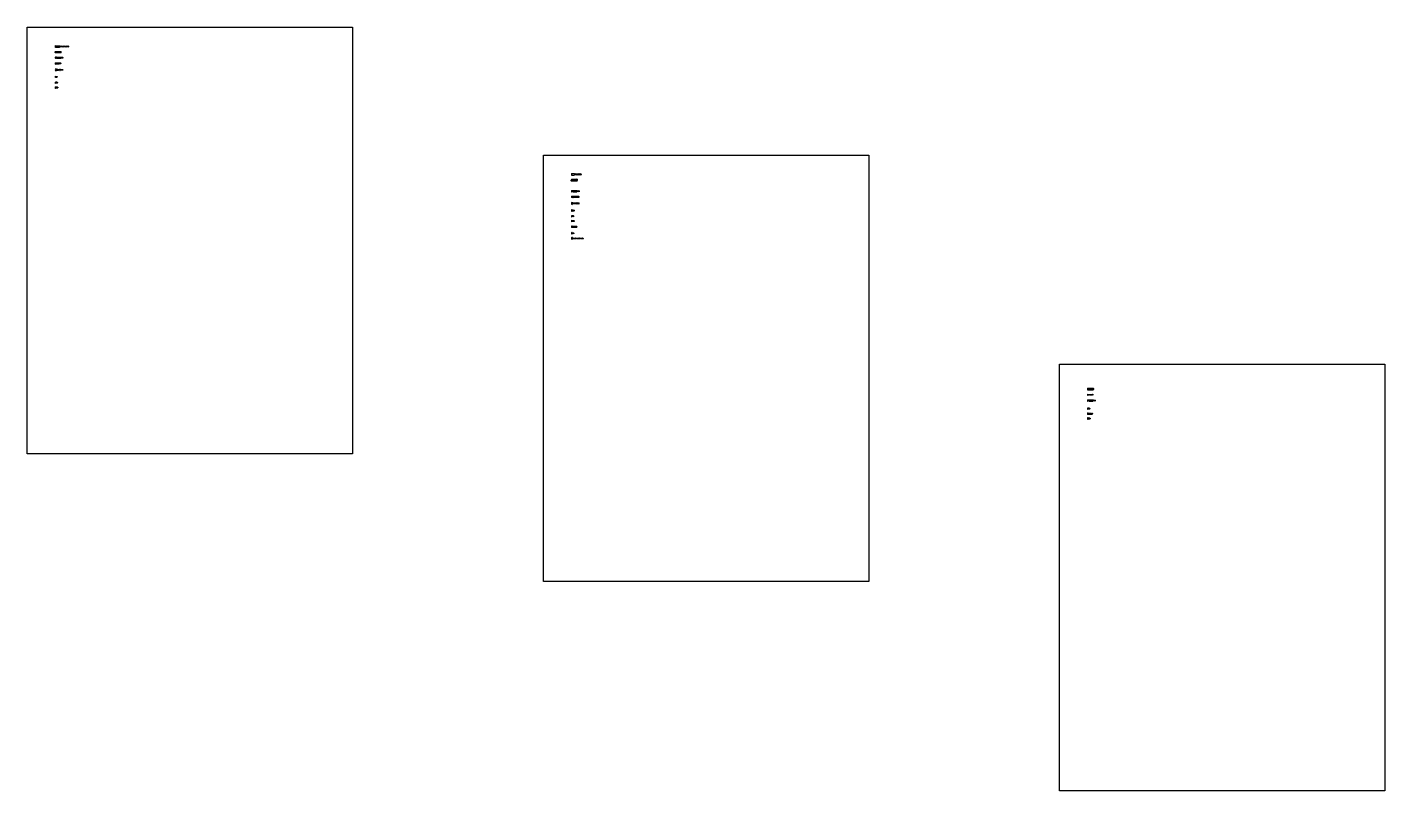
# Model space of a CAD drawing. Header units: millimetres. Extents: x 284 to 987, y 272 to 667.
import ezdxf

# ---------------------------------------------------------------- set-up
doc = ezdxf.new("R2010")
doc.units = ezdxf.units.MM
doc.layers.add('lc', color=1, linetype='Continuous')
doc.layers.add('Viti', color=3, linetype='Continuous')

# ---------------------------------------------------------------- blocks, each defined once
blk = doc.blocks.new('*U9')
blk.add_lwpolyline([(0, 0), (0, 0.15), (0.05, 0), (0.12, -0.4), (0.13, -0.55), (0.07, -0.4), (0, 0)])
blk = doc.blocks.new('*U10')
at = {"color": 0, "linetype": 'ByBlock', "lineweight": -2, "transparency": 16777216}
for p in [(42.38, 270.66), (42.6, 270.66), (42.82, 270.66), (43.05, 270.66), (43.27, 270.66), (43.49, 270.66), (43.71, 270.66), (43.94, 270.66), (44.16, 270.66), (44.38, 270.66), (44.6, 270.66), (44.82, 270.66), (45.05, 270.66), (45.27, 270.66), (45.49, 270.66), (45.71, 270.66), (45.94, 270.66), (46.16, 270.66), (46.38, 270.66)]:
    blk.add_blockref('*U9', p, dxfattribs=at)
blk = doc.blocks.new('100218')
for p, q in [((40.13, 270.93), (40.13, 269.99)), ((40.15, 270.93), (40.23, 270.81)), ((40.23, 270.11), (40.15, 269.99)), ((40.23, 270.81), (40.23, 270.11)), ((40.23, 270.81), (42.28, 270.81)), ((40.23, 270.11), (42.28, 270.11)), ((42.37, 270.79), (42.59, 270.68)), ((42.59, 270.24), (42.37, 270.13)), ((42.68, 270.66), (42.81, 270.66)), ((42.88, 270.26), (42.71, 270.26)), ((42.86, 270.66), (43.03, 270.66)), ((43.1, 270.26), (42.93, 270.26)), ((43.08, 270.66), (43.25, 270.66)), ((43.33, 270.26), (43.15, 270.26)), ((43.3, 270.66), (43.48, 270.66)), ((43.55, 270.26), (43.38, 270.26)), ((43.53, 270.66), (43.7, 270.66)), ((43.77, 270.26), (43.6, 270.26)), ((43.75, 270.66), (43.92, 270.66)), ((43.99, 270.26), (43.82, 270.26)), ((43.97, 270.66), (44.14, 270.66)), ((44.21, 270.26), (44.04, 270.26)), ((44.19, 270.66), (44.36, 270.66)), ((44.44, 270.26), (44.26, 270.26)), ((44.42, 270.66), (44.59, 270.66)), ((44.66, 270.26), (44.49, 270.26)), ((44.64, 270.66), (44.81, 270.66)), ((44.88, 270.26), (44.71, 270.26)), ((44.86, 270.66), (45.03, 270.66)), ((45.1, 270.26), (44.93, 270.26)), ((45.08, 270.66), (45.25, 270.66)), ((45.33, 270.26), (45.15, 270.26)), ((45.3, 270.66), (45.48, 270.66)), ((45.55, 270.26), (45.38, 270.26)), ((45.53, 270.66), (45.7, 270.66)), ((45.77, 270.26), (45.6, 270.26)), ((45.75, 270.66), (45.92, 270.66)), ((45.99, 270.26), (45.82, 270.26)), ((45.97, 270.66), (46.14, 270.66)), ((46.21, 270.26), (46.04, 270.26)), ((46.19, 270.66), (46.36, 270.66)), ((46.44, 270.26), (46.26, 270.26)), ((46.42, 270.66), (46.59, 270.66)), ((46.66, 270.26), (46.49, 270.26)), ((46.64, 270.66), (46.88, 270.66)), ((46.88, 270.26), (46.71, 270.26)), ((46.93, 270.61), (46.93, 270.31))]:
    blk.add_line(p, q)
for centre, radius, start, end in [((40.14, 270.93), 0.01, 33.69007, 180), ((40.14, 269.99), 0.01, 180, 326.30993), ((42.28, 270.61), 0.2, 63.43495, 90), ((42.28, 270.31), 0.2, 270, 296.56505), ((42.68, 270.86), 0.2, 243.43495, 243.51032), ((42.68, 270.06), 0.2, 95.08176, 116.56505), ((42.68, 270.86), 0.2, 258.26951, 270), ((46.88, 270.61), 0.05, 360, 90), ((46.88, 270.31), 0.05, 270, 0)]:
    blk.add_arc(centre, radius, start, end)
blk.add_blockref('*U10', (0.21, 0))
blk = doc.blocks.new('101345')
for p, q in [((40.13, 267.36), (40.13, 267.63)), ((40.14, 267.66), (40.21, 267.78)), ((40.14, 267.34), (40.21, 267.22)), ((40.24, 267.8), (40.24, 267.2)), ((40.26, 267.8), (43, 267.8)), ((40.33, 267.7), (42.93, 267.7)), ((40.33, 267.6), (42.93, 267.6)), ((40.33, 267.5), (42.93, 267.5)), ((40.33, 267.4), (42.93, 267.4)), ((43.02, 267.8), (43.02, 267.2)), ((43.12, 267.66), (43.04, 267.78)), ((43.12, 267.34), (43.04, 267.22)), ((43.13, 267.36), (43.13, 267.63)), ((43, 267.2), (40.26, 267.2)), ((40.33, 267.3), (42.93, 267.3))]:
    blk.add_line(p, q)
for centre, start, end in [((40.18, 267.63), 146.30993, 180), ((40.18, 267.36), 180, 213.69007), ((40.26, 267.75), 90, 146.30993), ((43, 267.75), 33.69007, 90), ((43.08, 267.63), 0, 33.69007), ((43.08, 267.36), 326.30993, 0), ((40.26, 267.25), 213.69007, 270), ((43, 267.25), 270, 326.30993)]:
    blk.add_arc(centre, 0.05, start, end)
blk = doc.blocks.new('*U11')
blk.add_lwpolyline([(0, 0), (0, 0.1), (0.05, 0), (0.12, -0.4), (0.12, -0.5), (0.07, -0.4), (0, 0)])
blk = doc.blocks.new('*U12')
at = {"color": 0, "linetype": 'ByBlock', "lineweight": -2, "transparency": 16777216}
for p in [(42.38, 270.66), (42.6, 270.66), (42.81, 270.66), (43.03, 270.66), (43.24, 270.66)]:
    blk.add_blockref('*U11', p, dxfattribs=at)
blk = doc.blocks.new('118331')
for p, q in [((40.13, 264.93), (40.13, 264.33)), ((40.13, 264.93), (40.33, 264.93)), ((40.13, 264.33), (40.33, 264.33)), ((40.33, 264.93), (40.33, 264.33)), ((40.73, 264.83), (40.33, 264.83)), ((40.73, 264.43), (40.33, 264.43)), ((40.73, 264.98), (40.73, 264.28)), ((40.73, 264.98), (42.98, 264.98)), ((40.73, 264.8), (40.73, 264.45)), ((42.98, 264.28), (40.73, 264.28)), ((40.83, 264.98), (40.83, 264.68)), ((40.83, 264.93), (42.93, 264.93)), ((40.83, 264.68), (42.93, 264.68)), ((40.83, 264.58), (40.83, 264.28)), ((40.83, 264.58), (42.93, 264.58)), ((40.83, 264.33), (42.93, 264.33)), ((42.93, 264.98), (42.93, 264.68)), ((42.93, 264.58), (42.93, 264.28)), ((42.98, 264.98), (42.98, 264.28)), ((42.98, 264.83), (43.07, 264.83)), ((43.14, 264.43), (42.98, 264.43)), ((43.12, 264.83), (43.28, 264.83)), ((43.35, 264.43), (43.19, 264.43)), ((43.33, 264.83), (43.5, 264.83)), ((43.57, 264.43), (43.4, 264.43)), ((43.55, 264.83), (43.72, 264.83)), ((43.79, 264.43), (43.62, 264.43)), ((43.77, 264.83), (43.93, 264.83)), ((44, 264.43), (43.84, 264.43)), ((43.98, 264.83), (44.08, 264.83)), ((44.08, 264.43), (44.05, 264.43)), ((44.13, 264.78), (44.13, 264.48))]:
    blk.add_line(p, q)
for centre, start, end in [((44.08, 264.78), 360, 90), ((44.08, 264.48), 270, 0)]:
    blk.add_arc(centre, 0.05, start, end)
blk.add_blockref('*U12', (0.69, -5.83))
blk = doc.blocks.new('*U13')
blk.add_lwpolyline([(0, 0), (0, 0.1), (0.05, 0), (0.12, -0.4), (0.12, -0.5), (0.07, -0.4), (0, 0)])
blk = doc.blocks.new('*U14')
at = {"color": 0, "linetype": 'ByBlock', "lineweight": -2, "transparency": 16777216}
for p in [(42.38, 270.66), (42.59, 270.66), (42.8, 270.66), (43.01, 270.66)]:
    blk.add_blockref('*U13', p, dxfattribs=at)
blk = doc.blocks.new('100481')
for p, q in [((40.13, 262.05), (40.13, 261.35)), ((40.13, 262.05), (40.33, 262.05)), ((40.13, 261.35), (40.33, 261.35)), ((40.33, 262.05), (40.33, 261.35)), ((40.63, 261.85), (40.33, 261.85)), ((40.63, 261.55), (40.33, 261.55)), ((40.63, 262.05), (40.63, 261.35)), ((40.63, 262.05), (42.13, 262.05)), ((40.63, 261.88), (40.63, 261.53)), ((42.13, 261.35), (40.63, 261.35)), ((42.13, 262.05), (42.13, 261.35)), ((42.13, 261.9), (42.17, 261.9)), ((42.24, 261.5), (42.13, 261.5)), ((42.22, 261.9), (42.38, 261.9)), ((42.45, 261.5), (42.29, 261.5)), ((42.43, 261.9), (42.59, 261.9)), ((42.66, 261.5), (42.5, 261.5)), ((42.64, 261.9), (42.8, 261.9)), ((42.87, 261.5), (42.71, 261.5)), ((42.85, 261.9), (42.98, 261.9)), ((42.98, 261.5), (42.92, 261.5)), ((43.03, 261.85), (43.03, 261.55))]:
    blk.add_line(p, q)
for centre, start, end in [((42.98, 261.85), 360, 90), ((42.98, 261.55), 270, 0)]:
    blk.add_arc(centre, 0.05, start, end)
blk.add_blockref('*U14', (-0.21, -8.76))
blk = doc.blocks.new('*U15')
for points in [[(0.1, 0.05), (0.1, -0.2)], [(0.12, -0.2), (0.12, 0.05), (0.1, 0.05)], [(0.1, -0.3), (0.1, -0.55), (0.12, -0.55), (0.12, -0.3)]]:
    blk.add_lwpolyline(points)
blk = doc.blocks.new('*U16')
at = {"color": 0, "linetype": 'ByBlock', "lineweight": -2, "transparency": 16777216}
for p in [(41.43, 258.59), (41.62, 258.59), (41.81, 258.59), (42.01, 258.59), (42.2, 258.59), (42.39, 258.59), (42.59, 258.59), (42.78, 258.59), (42.97, 258.59), (43.16, 258.59), (43.36, 258.59), (43.55, 258.59), (43.74, 258.59)]:
    blk.add_blockref('*U15', p, dxfattribs=at)
blk = doc.blocks.new('110519')
for p, q in [((40.43, 258.99), (40.43, 257.69)), ((40.43, 258.64), (41.48, 258.64)), ((41.48, 258.04), (40.43, 258.04)), ((41.53, 258.59), (41.53, 258.09)), ((41.53, 258.59), (41.63, 258.59)), ((41.53, 258.39), (43.97, 258.39)), ((41.53, 258.34), (43.94, 258.34)), ((41.53, 258.29), (43.97, 258.29)), ((41.63, 258.09), (41.53, 258.09)), ((41.65, 258.59), (41.83, 258.58)), ((41.83, 258.1), (41.65, 258.09)), ((41.85, 258.58), (42.02, 258.58)), ((42.02, 258.1), (41.85, 258.1)), ((42.04, 258.58), (42.21, 258.58)), ((42.21, 258.1), (42.04, 258.1)), ((42.23, 258.58), (42.4, 258.57)), ((42.6, 258.11), (42.23, 258.1)), ((42.42, 258.57), (42.6, 258.57)), ((42.62, 258.57), (42.79, 258.56)), ((42.79, 258.12), (42.62, 258.11)), ((42.81, 258.56), (42.98, 258.56)), ((42.98, 258.12), (42.81, 258.12)), ((43, 258.56), (43.18, 258.56)), ((43.18, 258.12), (43, 258.12)), ((43.2, 258.56), (43.37, 258.55)), ((43.37, 258.13), (43.2, 258.12)), ((43.39, 258.55), (43.56, 258.55)), ((43.56, 258.13), (43.39, 258.13)), ((43.58, 258.55), (43.95, 258.54)), ((43.75, 258.14), (43.58, 258.13)), ((43.95, 258.14), (43.77, 258.14)), ((43.95, 258.35), (43.97, 258.39)), ((43.95, 258.33), (43.97, 258.29)), ((43.97, 258.54), (43.99, 258.54)), ((43.99, 258.14), (43.97, 258.14))]:
    blk.add_line(p, q)
for centre, radius, start, end in [((40.98, 258.34), 0.852, 130.29997, 229.70003), ((41.48, 258.59), 0.05, 0, 90), ((41.48, 258.09), 0.05, 270, 0), ((43.93, 258.38), 0.0425, 283.09509, 304.29611), ((43.93, 258.3), 0.0425, 55.70389, 76.90491), ((43.99, 258.44), 0.1, 41.81031, 90), ((43.99, 258.24), 0.1, 270, 318.18969), ((43.88, 258.34), 0.25, 318.18969, 41.81031)]:
    blk.add_arc(centre, radius, start, end)
blk.add_blockref('*U16', (0.1, 0))
blk = doc.blocks.new('*U17')
blk.add_lwpolyline([(0.1, -0.2), (0.06, 0), (0.04, 0.05), (0.03, 0), (0.06, -0.2), (0.09, -0.25), (0.1, -0.2)])
blk = doc.blocks.new('*U18')
at = {"color": 0, "linetype": 'ByBlock', "lineweight": -2, "transparency": 16777216}
for p in [(40.3, 254.75), (40.39, 254.75), (40.48, 254.75), (40.57, 254.75), (40.66, 254.75), (40.75, 254.75)]:
    blk.add_blockref('*U17', p, dxfattribs=at)
blk = doc.blocks.new('109534')
for p, q in [((40.13, 255), (40.13, 254.3)), ((40.13, 255), (40.21, 254.82)), ((40.21, 254.49), (40.13, 254.3)), ((40.3, 254.75), (40.33, 254.75)), ((40.3, 254.55), (40.36, 254.55)), ((40.36, 254.75), (40.42, 254.75)), ((40.4, 254.55), (40.45, 254.55)), ((40.45, 254.75), (40.51, 254.75)), ((40.49, 254.55), (40.54, 254.55)), ((40.54, 254.75), (40.6, 254.75)), ((40.58, 254.55), (40.63, 254.55)), ((40.63, 254.75), (40.68, 254.75)), ((40.67, 254.55), (40.72, 254.55)), ((40.72, 254.75), (40.77, 254.75)), ((40.76, 254.55), (40.79, 254.55)), ((40.88, 254.79), (40.87, 254.74)), ((40.87, 254.74), (40.9, 254.57)), ((40.9, 254.73), (40.88, 254.79)), ((40.9, 254.57), (40.88, 254.57)), ((40.93, 254.59), (40.9, 254.73)), ((40.96, 254.72), (40.9, 254.73)), ((40.9, 254.57), (40.92, 254.52)), ((40.92, 254.52), (40.93, 254.59)), ((40.98, 254.6), (40.93, 254.59)), ((40.97, 254.77), (40.96, 254.72)), ((40.96, 254.72), (40.98, 254.6)), ((41, 254.71), (40.97, 254.77)), ((40.98, 254.6), (41.01, 254.54)), ((41.23, 254.65), (41, 254.71)), ((41.01, 254.61), (41, 254.71)), ((41.23, 254.65), (41.01, 254.61)), ((41.01, 254.54), (41.01, 254.61))]:
    blk.add_line(p, q)
for centre, radius, start, end in [((40.3, 254.85), 0.1, 203.01197, 270), ((40.3, 254.45), 0.1, 90, 156.98803), ((40.79, 254.85), 0.3, 270, 274.35427), ((40.79, 254.45), 0.3, 74.85457, 85.75714), ((40.79, 254.85), 0.3, 280.91354, 288.43495)]:
    blk.add_arc(centre, radius, start, end)
blk.add_blockref('*U18', (0, 0))
blk = doc.blocks.new('*U19')
blk.add_lwpolyline([(0, 0), (0, 0.1), (0.05, 0), (0.12, -0.4), (0.12, -0.5), (0.07, -0.4), (0, 0)])
blk = doc.blocks.new('*U20')
at = {"color": 0, "linetype": 'ByBlock', "lineweight": -2, "transparency": 16777216}
for p in [(42.38, 270.66), (42.61, 270.66), (42.84, 270.66), (43.06, 270.66)]:
    blk.add_blockref('*U19', p, dxfattribs=at)
blk = doc.blocks.new('110853')
for p, q in [((40.13, 252.04), (40.13, 251.34)), ((40.13, 252.04), (40.25, 251.93)), ((40.25, 251.44), (40.13, 251.34)), ((40.41, 251.49), (40.38, 251.49)), ((40.57, 251.89), (40.39, 251.89)), ((40.64, 251.49), (40.46, 251.49)), ((40.79, 251.89), (40.62, 251.89)), ((40.87, 251.49), (40.69, 251.49)), ((41.02, 251.89), (40.84, 251.89)), ((41.09, 251.49), (40.92, 251.49)), ((41.18, 251.89), (41.07, 251.89)), ((41.18, 251.49), (41.14, 251.49)), ((41.23, 251.84), (41.23, 251.54))]:
    blk.add_line(p, q)
for centre, radius, start, end in [((40.38, 252.09), 0.2, 230.24315, 257.66039), ((40.38, 251.29), 0.2, 90, 129.75685), ((41.18, 251.84), 0.05, 360, 90), ((41.18, 251.54), 0.05, 270, 0)]:
    blk.add_arc(centre, radius, start, end)
blk.add_blockref('*U20', (-2.04, -18.77))
blk = doc.blocks.new('105021')
for p, q in [((40.46, 249.33), (40.43, 249.36)), ((40.43, 249.02), (40.47, 248.98)), ((40.48, 249.38), (40.46, 249.33)), ((40.49, 249.03), (40.46, 249.33)), ((40.47, 248.98), (40.49, 249.03)), ((40.53, 249.33), (40.48, 249.38)), ((40.49, 249.03), (40.54, 248.98)), ((40.55, 249.38), (40.53, 249.33)), ((40.56, 249.03), (40.53, 249.33)), ((40.54, 248.98), (40.56, 249.03)), ((40.6, 249.33), (40.55, 249.38)), ((40.56, 249.03), (40.61, 248.98)), ((40.62, 249.38), (40.6, 249.33)), ((40.63, 249.03), (40.6, 249.33)), ((40.61, 248.98), (40.63, 249.03)), ((40.67, 249.33), (40.62, 249.38)), ((40.63, 249.03), (40.68, 248.98)), ((40.69, 249.38), (40.67, 249.33)), ((40.7, 249.03), (40.67, 249.33)), ((40.68, 248.98), (40.7, 249.03)), ((40.74, 249.33), (40.69, 249.38)), ((40.7, 249.03), (40.75, 248.98)), ((40.76, 249.38), (40.74, 249.33)), ((40.77, 249.03), (40.74, 249.33)), ((40.75, 248.98), (40.77, 249.03)), ((40.81, 249.33), (40.76, 249.38)), ((40.77, 249.03), (40.82, 248.98)), ((40.83, 249.38), (40.81, 249.33)), ((40.84, 249.03), (40.81, 249.33)), ((40.82, 248.98), (40.84, 249.03)), ((40.88, 249.33), (40.83, 249.38)), ((40.84, 249.03), (40.89, 248.98)), ((40.9, 249.38), (40.88, 249.33)), ((40.91, 249.03), (40.88, 249.33)), ((40.89, 248.98), (40.91, 249.03)), ((40.95, 249.33), (40.9, 249.38)), ((40.91, 249.03), (40.96, 248.98)), ((40.97, 249.38), (40.95, 249.33)), ((40.98, 249.03), (40.95, 249.33)), ((40.96, 248.98), (40.98, 249.03)), ((41.02, 249.33), (40.97, 249.38)), ((40.98, 249.03), (41.03, 248.98)), ((41.04, 249.38), (41.02, 249.33)), ((41.05, 249.03), (41.02, 249.33)), ((41.03, 248.98), (41.05, 249.03)), ((41.09, 249.33), (41.04, 249.38)), ((41.05, 249.03), (41.1, 248.98)), ((41.11, 249.38), (41.09, 249.33)), ((41.12, 249.03), (41.09, 249.33)), ((41.1, 248.98), (41.12, 249.03)), ((41.16, 249.33), (41.11, 249.38)), ((41.12, 249.03), (41.17, 248.98)), ((41.18, 249.38), (41.16, 249.33)), ((41.19, 249.03), (41.16, 249.33)), ((41.17, 248.98), (41.19, 249.03)), ((41.23, 249.33), (41.18, 249.38)), ((41.19, 249.03), (41.24, 248.98)), ((41.25, 249.38), (41.23, 249.33)), ((41.26, 249.03), (41.23, 249.33)), ((41.24, 248.98), (41.26, 249.03)), ((41.3, 249.33), (41.25, 249.38)), ((41.26, 249.03), (41.31, 248.98)), ((41.32, 249.38), (41.3, 249.33)), ((41.33, 249.03), (41.3, 249.33)), ((41.31, 248.98), (41.33, 249.03)), ((41.37, 249.33), (41.32, 249.38)), ((41.33, 249.03), (41.38, 248.98)), ((41.4, 249.03), (41.37, 249.33)), ((41.37, 249.33), (41.4, 249.33)), ((41.38, 248.98), (41.4, 249.03)), ((41.4, 249.03), (41.4, 249.03)), ((41.43, 249.3), (41.43, 249.05))]:
    blk.add_line(p, q)
blk.add_lwpolyline([(40.33, 248.75), (40.33, 249.61, -0.414214), (40.35, 249.63), (40.41, 249.63, -0.414214), (40.43, 249.61), (40.43, 248.75, -0.414214), (40.41, 248.73), (40.35, 248.73, -0.414214)], format="xyb", close=True)
for centre, radius, start, end in [((40.54, 249.18), 0.406, 120.51024, 239.48976), ((41.4, 249.3), 0.025, 0, 90), ((41.4, 249.05), 0.025, 270, 0)]:
    blk.add_arc(centre, radius, start, end)
blk = doc.blocks.new('*U26')
blk.add_lwpolyline([(0, 0), (0, 0.15), (0.05, 0), (0.12, -0.4), (0.13, -0.55), (0.07, -0.4), (0, 0)])
blk = doc.blocks.new('*U27')
at = {"color": 0, "linetype": 'ByBlock', "lineweight": -2, "transparency": 16777216}
for p in [(42.38, 270.66), (42.62, 270.66), (42.85, 270.66), (43.09, 270.66), (43.32, 270.66), (43.56, 270.66), (43.79, 270.66), (44.03, 270.66), (44.26, 270.66), (44.5, 270.66), (44.73, 270.66), (44.97, 270.66), (45.2, 270.66), (45.44, 270.66)]:
    blk.add_blockref('*U26', p, dxfattribs=at)
blk = doc.blocks.new('100214')
for p, q in [((40.13, 270.93), (40.13, 269.99)), ((40.15, 270.93), (40.23, 270.81)), ((40.23, 270.11), (40.15, 269.99)), ((40.23, 270.81), (40.23, 270.11)), ((40.23, 270.81), (41.51, 270.81)), ((40.23, 270.11), (41.51, 270.11)), ((41.78, 270.68), (41.55, 270.8)), ((41.86, 270.24), (41.55, 270.12)), ((41.87, 270.66), (42, 270.66)), ((42.07, 270.26), (41.95, 270.26)), ((42, 270.66), (42.06, 270.66)), ((42.14, 270.26), (42.07, 270.26)), ((42.11, 270.66), (42.3, 270.66)), ((42.37, 270.26), (42.19, 270.26)), ((42.35, 270.66), (42.53, 270.66)), ((42.61, 270.26), (42.42, 270.26)), ((42.58, 270.66), (42.77, 270.66)), ((42.84, 270.26), (42.66, 270.26)), ((42.82, 270.66), (43.01, 270.66)), ((43.08, 270.26), (42.89, 270.26)), ((43.06, 270.66), (43.24, 270.66)), ((43.31, 270.26), (43.13, 270.26)), ((43.29, 270.66), (43.48, 270.66)), ((43.55, 270.26), (43.36, 270.26)), ((43.53, 270.66), (43.71, 270.66)), ((43.78, 270.26), (43.6, 270.26)), ((43.76, 270.66), (43.95, 270.66)), ((44.02, 270.26), (43.83, 270.26)), ((44, 270.66), (44.18, 270.66)), ((44.25, 270.26), (44.07, 270.26)), ((44.23, 270.66), (44.42, 270.66)), ((44.49, 270.26), (44.3, 270.26)), ((44.47, 270.66), (44.65, 270.66)), ((44.72, 270.26), (44.54, 270.26)), ((44.7, 270.66), (44.89, 270.66)), ((44.96, 270.26), (44.77, 270.26)), ((44.94, 270.66), (45.18, 270.66)), ((45.18, 270.26), (45.01, 270.26)), ((45.23, 270.61), (45.23, 270.31))]:
    blk.add_line(p, q)
for centre, radius, start, end in [((40.14, 270.93), 0.01, 33.69007, 180), ((40.14, 269.99), 0.01, 180, 326.30993), ((41.51, 270.71), 0.1, 63.1876, 90), ((41.51, 270.21), 0.1, 270, 292.16207), ((41.87, 270.86), 0.2, 243.1876, 256.98596), ((41.94, 270.06), 0.2, 100.21286, 112.16207), ((45.18, 270.61), 0.05, 360, 90), ((45.18, 270.31), 0.05, 270, 0)]:
    blk.add_arc(centre, radius, start, end)
blk.add_blockref('*U27', (-0.55, 0))
blk = doc.blocks.new('101350')
for p, q in [((40.13, 267.87), (40.13, 267.33)), ((40.15, 267.91), (40.27, 267.99)), ((40.28, 267.2), (40.28, 268)), ((40.29, 268), (42.96, 268)), ((40.38, 267.87), (42.88, 267.87)), ((40.38, 267.75), (42.88, 267.75)), ((40.38, 267.6), (42.88, 267.6)), ((40.38, 267.45), (42.88, 267.45)), ((40.38, 267.32), (42.88, 267.32)), ((42.98, 268), (42.98, 267.2)), ((43.11, 267.91), (42.99, 267.99)), ((43.13, 267.87), (43.13, 267.33)), ((40.15, 267.28), (40.27, 267.21)), ((40.29, 267.2), (42.96, 267.2)), ((43.11, 267.28), (42.99, 267.21))]:
    blk.add_line(p, q)
for centre, start, end in [((40.18, 267.87), 123.69007, 180), ((40.18, 267.33), 180, 236.30993), ((40.29, 267.95), 90, 123.69007), ((42.96, 267.95), 56.30993, 90), ((43.08, 267.87), 0, 56.30993), ((43.08, 267.33), 303.69007, 0), ((40.29, 267.25), 236.30993, 270), ((42.96, 267.25), 270, 303.69007)]:
    blk.add_arc(centre, 0.05, start, end)
blk = doc.blocks.new('*U30')
blk.add_lwpolyline([(-0.01, 0.05), (0, 0.15), (0.04, 0.05), (0.13, -0.45), (0.13, -0.55), (0.08, -0.45), (-0.01, 0.05)])
blk = doc.blocks.new('*U31')
at = {"color": 0, "linetype": 'ByBlock', "lineweight": -2, "transparency": 16777216}
for p in [(42.38, 270.66), (42.62, 270.66), (42.85, 270.66)]:
    blk.add_blockref('*U30', p, dxfattribs=at)
blk = doc.blocks.new('123492')
for p, q in [((40.13, 261.98), (40.13, 261.43)), ((40.18, 262.03), (40.18, 261.38)), ((40.18, 262.03), (40.43, 262.03)), ((40.43, 261.38), (40.18, 261.38)), ((40.43, 262.03), (40.43, 261.38)), ((40.88, 261.9), (40.43, 261.9)), ((40.43, 261.5), (40.88, 261.5)), ((40.88, 261.98), (40.88, 261.42)), ((40.89, 262.02), (40.93, 262.05)), ((40.89, 261.39), (40.93, 261.35)), ((40.93, 262.05), (40.93, 261.35)), ((40.93, 262.05), (43.33, 262.05)), ((43.33, 261.35), (40.93, 261.35)), ((43.33, 262.05), (43.33, 261.35)), ((43.42, 261.45), (43.33, 261.45)), ((43.56, 261.95), (43.38, 261.95)), ((43.65, 261.45), (43.47, 261.45)), ((43.8, 261.95), (43.61, 261.95)), ((43.89, 261.45), (43.7, 261.45)), ((43.98, 261.95), (43.85, 261.95)), ((43.98, 261.45), (43.94, 261.45)), ((43.98, 261.95), (43.98, 261.45)), ((44.03, 261.9), (43.98, 261.95)), ((44.03, 261.5), (43.98, 261.45)), ((44.03, 261.9), (44.03, 261.5))]:
    blk.add_line(p, q)
for centre, start, end in [((40.18, 261.98), 90, 180), ((40.18, 261.43), 180, 270), ((40.93, 261.98), 135, 180), ((40.93, 261.42), 180, 225)]:
    blk.add_arc(centre, 0.05, start, end)
blk.add_blockref('*U31', (0.96, -8.76))
blk = doc.blocks.new('*U33')
blk.add_lwpolyline([(0, 0), (0, 0.1), (0.05, 0), (0.12, -0.4), (0.12, -0.5), (0.07, -0.4), (0, 0)])
blk = doc.blocks.new('*U34')
at = {"color": 0, "linetype": 'ByBlock', "lineweight": -2, "transparency": 16777216}
for p in [(42.38, 270.66), (42.61, 270.66), (42.84, 270.66), (43.06, 270.66)]:
    blk.add_blockref('*U33', p, dxfattribs=at)
blk = doc.blocks.new('100347')
for p, q in [((40.13, 252.09), (40.25, 251.93)), ((40.13, 252.09), (40.13, 251.29)), ((40.25, 251.44), (40.13, 251.29)), ((40.41, 251.49), (40.38, 251.49)), ((40.57, 251.89), (40.39, 251.89)), ((40.64, 251.49), (40.46, 251.49)), ((40.79, 251.89), (40.62, 251.89)), ((40.87, 251.49), (40.69, 251.49)), ((41.02, 251.89), (40.84, 251.89)), ((41.09, 251.49), (40.92, 251.49)), ((41.16, 251.89), (41.07, 251.89)), ((41.16, 251.49), (41.14, 251.49)), ((41.21, 251.85), (41.19, 251.87)), ((41.19, 251.5), (41.21, 251.52)), ((41.23, 251.82), (41.23, 251.56))]:
    blk.add_line(p, q)
for centre, radius, start, end in [((40.38, 252.09), 0.2, 230.24315, 257.66039), ((40.38, 251.29), 0.2, 90, 129.75685), ((41.16, 251.84), 0.05, 45, 90), ((41.16, 251.54), 0.05, 270, 315), ((41.18, 251.82), 0.05, 0, 45), ((41.18, 251.56), 0.05, 315, 0)]:
    blk.add_arc(centre, radius, start, end)
blk.add_blockref('*U34', (-2.04, -18.77))
blk = doc.blocks.new('*U36')
blk.add_lwpolyline([(0, 0), (0, 0.1), (0.05, 0), (0.12, -0.4), (0.12, -0.5), (0.07, -0.4), (0, 0)])
blk = doc.blocks.new('*U37')
at = {"color": 0, "linetype": 'ByBlock', "lineweight": -2, "transparency": 16777216}
for p in [(42.38, 270.66), (42.58, 270.66), (42.78, 270.66), (42.98, 270.66), (43.18, 270.66), (43.38, 270.66)]:
    blk.add_blockref('*U36', p, dxfattribs=at)
blk = doc.blocks.new('100349')
for p, q in [((40.13, 246.79), (40.25, 246.63)), ((40.13, 246.79), (40.13, 245.99)), ((40.54, 246.59), (40.39, 246.59)), ((40.74, 246.59), (40.59, 246.59)), ((40.94, 246.59), (40.79, 246.59)), ((41.14, 246.59), (40.99, 246.59)), ((41.34, 246.59), (41.19, 246.59)), ((41.46, 246.59), (41.39, 246.59)), ((41.51, 246.55), (41.49, 246.57)), ((41.49, 246.2), (41.51, 246.22)), ((41.53, 246.52), (41.53, 246.26)), ((40.25, 246.14), (40.13, 245.99)), ((40.41, 246.19), (40.38, 246.19)), ((40.61, 246.19), (40.46, 246.19)), ((40.81, 246.19), (40.66, 246.19)), ((41.01, 246.19), (40.86, 246.19)), ((41.21, 246.19), (41.06, 246.19)), ((41.41, 246.19), (41.26, 246.19)), ((41.46, 246.19), (41.46, 246.19))]:
    blk.add_line(p, q)
for centre, radius, start, end in [((40.38, 246.79), 0.2, 230.24315, 257.66039), ((41.46, 246.54), 0.05, 45, 90), ((41.48, 246.52), 0.05, 0, 45), ((41.48, 246.26), 0.05, 315, 0), ((40.38, 245.99), 0.2, 90, 129.75685), ((41.46, 246.24), 0.05, 270, 315)]:
    blk.add_arc(centre, radius, start, end)
blk.add_blockref('*U37', (-2.04, -24.07))
blk = doc.blocks.new('100413')
for p, q in [((40.46, 249.33), (40.43, 249.36)), ((40.43, 249.02), (40.47, 248.98)), ((40.48, 249.38), (40.46, 249.33)), ((40.49, 249.03), (40.46, 249.33)), ((40.47, 248.98), (40.49, 249.03)), ((40.53, 249.33), (40.48, 249.38)), ((40.49, 249.03), (40.54, 248.98)), ((40.55, 249.38), (40.53, 249.33)), ((40.56, 249.03), (40.53, 249.33)), ((40.54, 248.98), (40.56, 249.03)), ((40.6, 249.33), (40.55, 249.38)), ((40.56, 249.03), (40.61, 248.98)), ((40.62, 249.38), (40.6, 249.33)), ((40.63, 249.03), (40.6, 249.33)), ((40.61, 248.98), (40.63, 249.03)), ((40.67, 249.33), (40.62, 249.38)), ((40.63, 249.03), (40.68, 248.98)), ((40.69, 249.38), (40.67, 249.33)), ((40.7, 249.03), (40.67, 249.33)), ((40.68, 248.98), (40.7, 249.03)), ((40.74, 249.33), (40.69, 249.38)), ((40.7, 249.03), (40.75, 248.98)), ((40.76, 249.38), (40.74, 249.33)), ((40.77, 249.03), (40.74, 249.33)), ((40.75, 248.98), (40.77, 249.03)), ((40.81, 249.33), (40.76, 249.38)), ((40.77, 249.03), (40.82, 248.98)), ((40.83, 249.38), (40.81, 249.33)), ((40.84, 249.03), (40.81, 249.33)), ((40.82, 248.98), (40.84, 249.03)), ((40.88, 249.33), (40.83, 249.38)), ((40.84, 249.03), (40.89, 248.98)), ((40.9, 249.38), (40.88, 249.33)), ((40.91, 249.03), (40.88, 249.33)), ((40.89, 248.98), (40.91, 249.03)), ((40.95, 249.33), (40.9, 249.38)), ((40.91, 249.03), (40.96, 248.98)), ((40.97, 249.38), (40.95, 249.33)), ((40.98, 249.03), (40.95, 249.33)), ((40.96, 248.98), (40.98, 249.03)), ((41.02, 249.33), (40.97, 249.38)), ((40.98, 249.03), (41.03, 248.98)), ((41.04, 249.38), (41.02, 249.33)), ((41.05, 249.03), (41.02, 249.33)), ((41.03, 248.98), (41.05, 249.03)), ((41.09, 249.33), (41.04, 249.38)), ((41.05, 249.03), (41.1, 248.98)), ((41.11, 249.38), (41.09, 249.33)), ((41.12, 249.03), (41.09, 249.33)), ((41.1, 248.98), (41.12, 249.03)), ((41.16, 249.33), (41.11, 249.38)), ((41.12, 249.03), (41.17, 248.98)), ((41.18, 249.38), (41.16, 249.33)), ((41.19, 249.03), (41.16, 249.33)), ((41.17, 248.98), (41.19, 249.03)), ((41.23, 249.33), (41.18, 249.38)), ((41.19, 249.03), (41.24, 248.98)), ((41.25, 249.38), (41.23, 249.33)), ((41.26, 249.03), (41.23, 249.33)), ((41.24, 248.98), (41.26, 249.03)), ((41.3, 249.33), (41.25, 249.38)), ((41.26, 249.03), (41.31, 248.98)), ((41.32, 249.38), (41.3, 249.33)), ((41.33, 249.03), (41.3, 249.33)), ((41.31, 248.98), (41.33, 249.03)), ((41.37, 249.33), (41.32, 249.38)), ((41.33, 249.03), (41.38, 248.98)), ((41.39, 249.38), (41.37, 249.33)), ((41.4, 249.03), (41.37, 249.33)), ((41.38, 248.98), (41.4, 249.03)), ((41.44, 249.33), (41.39, 249.38)), ((41.4, 249.03), (41.45, 248.98)), ((41.46, 249.38), (41.44, 249.33)), ((41.47, 249.03), (41.44, 249.33)), ((41.45, 248.98), (41.47, 249.03)), ((41.51, 249.33), (41.46, 249.38)), ((41.47, 249.03), (41.52, 248.98)), ((41.53, 249.38), (41.51, 249.33)), ((41.54, 249.03), (41.51, 249.33)), ((41.52, 248.98), (41.54, 249.03)), ((41.58, 249.33), (41.53, 249.38)), ((41.54, 249.03), (41.59, 248.98)), ((41.6, 249.38), (41.58, 249.33)), ((41.61, 249.03), (41.58, 249.33)), ((41.59, 248.98), (41.61, 249.03)), ((41.65, 249.33), (41.6, 249.38)), ((41.61, 249.03), (41.66, 248.98)), ((41.67, 249.38), (41.65, 249.33)), ((41.68, 249.03), (41.65, 249.33)), ((41.66, 248.98), (41.68, 249.03)), ((41.72, 249.33), (41.67, 249.38)), ((41.68, 249.03), (41.73, 248.98)), ((41.74, 249.38), (41.72, 249.33)), ((41.75, 249.03), (41.72, 249.33)), ((41.73, 248.98), (41.75, 249.03)), ((41.79, 249.33), (41.74, 249.38)), ((41.75, 249.03), (41.8, 248.98)), ((41.81, 249.38), (41.79, 249.33)), ((41.82, 249.03), (41.79, 249.33)), ((41.8, 248.98), (41.82, 249.03)), ((41.86, 249.33), (41.81, 249.38)), ((41.82, 249.03), (41.87, 248.98)), ((41.88, 249.38), (41.86, 249.33)), ((41.89, 249.03), (41.86, 249.33)), ((41.87, 248.98), (41.89, 249.03)), ((41.93, 249.33), (41.88, 249.38)), ((41.89, 249.03), (41.94, 248.98)), ((41.95, 249.38), (41.93, 249.33)), ((41.96, 249.03), (41.93, 249.33)), ((41.94, 248.98), (41.96, 249.03)), ((42, 249.33), (41.95, 249.38)), ((41.96, 249.03), (42.01, 248.98)), ((42.02, 249.38), (42, 249.33)), ((42.03, 249.03), (42, 249.33)), ((42.01, 248.98), (42.03, 249.03)), ((42.07, 249.33), (42.02, 249.38)), ((42.03, 249.03), (42.08, 248.98)), ((42.09, 249.38), (42.07, 249.33)), ((42.1, 249.03), (42.07, 249.33)), ((42.08, 248.98), (42.1, 249.03)), ((42.14, 249.33), (42.09, 249.38)), ((42.1, 249.03), (42.15, 248.98)), ((42.16, 249.38), (42.14, 249.33)), ((42.17, 249.03), (42.14, 249.33)), ((42.15, 248.98), (42.17, 249.03)), ((42.21, 249.33), (42.16, 249.38)), ((42.17, 249.03), (42.22, 248.98)), ((42.23, 249.38), (42.21, 249.33)), ((42.24, 249.03), (42.21, 249.33)), ((42.22, 248.98), (42.24, 249.03)), ((42.28, 249.33), (42.23, 249.38)), ((42.24, 249.03), (42.29, 248.98)), ((42.3, 249.38), (42.28, 249.33)), ((42.31, 249.03), (42.28, 249.33)), ((42.29, 248.98), (42.31, 249.03)), ((42.35, 249.33), (42.3, 249.38)), ((42.31, 249.03), (42.36, 248.98)), ((42.37, 249.38), (42.35, 249.33)), ((42.38, 249.03), (42.35, 249.33)), ((42.36, 248.98), (42.38, 249.03)), ((42.42, 249.33), (42.37, 249.38)), ((42.38, 249.03), (42.43, 248.98)), ((42.44, 249.38), (42.42, 249.33)), ((42.45, 249.03), (42.42, 249.33)), ((42.43, 248.98), (42.45, 249.03)), ((42.49, 249.33), (42.44, 249.38)), ((42.45, 249.03), (42.5, 248.98)), ((42.51, 249.38), (42.49, 249.33)), ((42.52, 249.03), (42.49, 249.33)), ((42.5, 248.98), (42.52, 249.03)), ((42.56, 249.33), (42.51, 249.38)), ((42.52, 249.03), (42.57, 248.98)), ((42.58, 249.38), (42.56, 249.33)), ((42.59, 249.03), (42.56, 249.33)), ((42.57, 248.98), (42.59, 249.03)), ((42.63, 249.33), (42.58, 249.38)), ((42.59, 249.03), (42.64, 248.98)), ((42.65, 249.38), (42.63, 249.33)), ((42.66, 249.03), (42.63, 249.33)), ((42.64, 248.98), (42.66, 249.03)), ((42.7, 249.33), (42.65, 249.38)), ((42.66, 249.03), (42.71, 248.98)), ((42.72, 249.38), (42.7, 249.33)), ((42.73, 249.03), (42.7, 249.33)), ((42.71, 248.98), (42.73, 249.03)), ((42.77, 249.33), (42.72, 249.38)), ((42.73, 249.03), (42.78, 248.98)), ((42.8, 249.03), (42.77, 249.33)), ((42.77, 249.33), (42.8, 249.33)), ((42.78, 248.98), (42.8, 249.03)), ((42.8, 249.03), (42.8, 249.03)), ((42.83, 249.3), (42.83, 249.05))]:
    blk.add_line(p, q)
blk.add_lwpolyline([(40.33, 248.75), (40.33, 249.61, -0.414214), (40.35, 249.63), (40.41, 249.63, -0.414214), (40.43, 249.61), (40.43, 248.75, -0.414214), (40.41, 248.73), (40.35, 248.73, -0.414214)], format="xyb", close=True)
for centre, radius, start, end in [((40.54, 249.18), 0.406, 120.51024, 239.48976), ((42.8, 249.3), 0.025, 0, 90), ((42.8, 249.05), 0.025, 270, 0)]:
    blk.add_arc(centre, radius, start, end)
blk = doc.blocks.new('*U40')
blk.add_lwpolyline([(0.11, -0.25), (0.05, 0.05), (0.03, 0.1), (0.02, 0.05), (0.07, -0.25), (0.1, -0.3), (0.11, -0.25)])
blk = doc.blocks.new('*U41')
at = {"color": 0, "linetype": 'ByBlock', "lineweight": -2, "transparency": 16777216}
for p in [(40.3, 254.75), (40.44, 254.75), (40.57, 254.75), (40.7, 254.75), (40.84, 254.75), (40.97, 254.75)]:
    blk.add_blockref('*U40', p, dxfattribs=at)
blk = doc.blocks.new('105344')
for p, q in [((40.13, 251.98), (40.13, 251.48)), ((40.38, 252.13), (40.28, 252.13)), ((40.28, 252.13), (40.28, 252.13)), ((40.38, 251.33), (40.28, 251.33)), ((40.28, 251.33), (40.28, 251.33)), ((40.43, 252.08), (40.43, 251.38)), ((40.43, 251.88), (40.5, 251.88)), ((40.43, 251.58), (40.55, 251.58)), ((40.53, 251.88), (40.63, 251.88)), ((40.59, 251.58), (40.68, 251.58)), ((40.67, 251.88), (40.76, 251.88)), ((40.72, 251.58), (40.82, 251.58)), ((40.8, 251.88), (40.9, 251.88)), ((40.85, 251.58), (40.95, 251.58)), ((40.93, 251.88), (41.03, 251.88)), ((40.99, 251.58), (41.09, 251.58)), ((41.07, 251.88), (41.17, 251.88)), ((41.12, 251.58), (41.22, 251.58)), ((41.2, 251.88), (41.29, 251.88)), ((41.25, 251.58), (41.29, 251.58)), ((41.31, 251.93), (41.3, 251.88)), ((41.3, 251.88), (41.35, 251.58)), ((41.34, 251.87), (41.31, 251.93)), ((41.38, 251.6), (41.34, 251.87)), ((41.35, 251.58), (41.38, 251.53)), ((41.36, 251.86), (41.44, 251.83)), ((41.38, 251.6), (41.48, 251.63)), ((41.38, 251.53), (41.38, 251.6)), ((41.45, 251.88), (41.44, 251.83)), ((41.44, 251.83), (41.48, 251.63)), ((41.48, 251.82), (41.45, 251.88)), ((41.51, 251.64), (41.48, 251.82)), ((41.48, 251.82), (41.73, 251.73)), ((41.48, 251.63), (41.51, 251.58)), ((41.51, 251.64), (41.73, 251.73)), ((41.51, 251.58), (41.51, 251.64))]:
    blk.add_line(p, q)
for centre, radius, start, end in [((40.28, 251.98), 0.15, 90, 180), ((40.28, 251.48), 0.15, 180, 270), ((40.38, 252.08), 0.05, 0, 90), ((40.38, 251.38), 0.05, 270, 0), ((41.29, 251.68), 0.2, 88.0665, 90), ((41.29, 251.78), 0.2, 270, 287.08956), ((41.29, 251.68), 0.2, 69.44395, 77.73615)]:
    blk.add_arc(centre, radius, start, end)
blk.add_blockref('*U41', (0.18, -2.93))
blk = doc.blocks.new('*U43')
blk.add_lwpolyline([(0.1, -0.2), (0.06, 0), (0.04, 0.05), (0.03, 0), (0.06, -0.2), (0.09, -0.25), (0.1, -0.2)])
blk = doc.blocks.new('*U44')
at = {"color": 0, "linetype": 'ByBlock', "lineweight": -2, "transparency": 16777216}
for p in [(40.3, 254.75), (40.42, 254.75), (40.54, 254.75), (40.65, 254.75), (40.77, 254.75), (40.89, 254.75)]:
    blk.add_blockref('*U43', p, dxfattribs=at)
blk = doc.blocks.new('109049')
for p, q in [((40.13, 240.08), (40.13, 239.79)), ((40.43, 240.28), (40.33, 240.28)), ((40.43, 239.58), (40.33, 239.58)), ((40.48, 240.23), (40.48, 239.63)), ((40.52, 240.03), (40.48, 240.03)), ((40.56, 239.83), (40.48, 239.83)), ((40.64, 240.03), (40.56, 240.03)), ((40.67, 239.83), (40.59, 239.83)), ((40.75, 240.03), (40.67, 240.03)), ((40.79, 239.83), (40.71, 239.83)), ((40.87, 240.03), (40.79, 240.03)), ((40.91, 239.83), (40.83, 239.83)), ((40.99, 240.03), (40.91, 240.03)), ((41.02, 239.83), (40.94, 239.83)), ((41.11, 240.03), (41.02, 240.03)), ((41.14, 239.83), (41.06, 239.83)), ((41.22, 240.03), (41.14, 240.03)), ((41.23, 239.83), (41.18, 239.83)), ((41.32, 240.01), (41.35, 240)), ((41.37, 239.88), (41.32, 239.85)), ((41.35, 240), (41.36, 240.05)), ((41.37, 239.88), (41.35, 240)), ((41.36, 240.05), (41.38, 239.98)), ((41.4, 239.83), (41.37, 239.88)), ((41.38, 239.98), (41.48, 239.93)), ((41.38, 239.98), (41.4, 239.89)), ((41.48, 239.93), (41.4, 239.89)), ((41.4, 239.89), (41.4, 239.83))]:
    blk.add_line(p, q)
blk.add_lwpolyline([(41.26, 239.83), (41.22, 240.03), (41.23, 240.08), (41.26, 240.03), (41.29, 239.84), (41.29, 239.78), (41.26, 239.83)])
for centre, radius, start, end in [((40.33, 240.08), 0.2, 107.54499, 180), ((40.33, 239.79), 0.2, 180, 252.45501), ((40.37, 239.95), 0.332, 96.88181, 107.54499), ((40.37, 239.91), 0.332, 252.45501, 263.11819), ((40.43, 240.23), 0.05, 0, 90), ((40.43, 239.63), 0.05, 270, 0), ((41.23, 240.03), 0.2, 270, 277.37205), ((41.23, 239.83), 0.2, 63.43495, 82.71422), ((41.23, 240.03), 0.2, 287.24494, 296.56505)]:
    blk.add_arc(centre, radius, start, end)
blk.add_blockref('*U44', (0.19, -14.72))
blk = doc.blocks.new('*U46')
blk.add_lwpolyline([(0.07, -0.49), (0.08, -0.44), (0.11, -0.49), (0.16, -0.79), (0.15, -0.84), (0.13, -0.79), (0.07, -0.49)])
blk = doc.blocks.new('*U47')
at = {"color": 0, "linetype": 'ByBlock', "lineweight": -2, "transparency": 16777216}
for p in [(40.63, 237.94), (40.79, 237.94), (40.94, 237.94), (41.1, 237.94), (41.26, 237.94), (41.42, 237.94), (41.58, 237.94), (41.73, 237.94), (41.89, 237.94), (42.05, 237.94), (42.21, 237.94), (42.36, 237.94), (42.52, 237.94), (42.68, 237.94), (42.84, 237.94), (43, 237.94), (43.15, 237.94), (43.31, 237.94), (43.47, 237.94), (43.63, 237.94), (43.78, 237.94), (43.94, 237.94), (44.1, 237.94), (44.26, 237.94), (44.42, 237.94), (44.57, 237.94), (44.73, 237.94), (44.89, 237.94), (45.05, 237.94), (45.2, 237.94), (45.36, 237.94), (45.52, 237.94), (45.68, 237.94)]:
    blk.add_blockref('*U46', p, dxfattribs=at)
blk = doc.blocks.new('109048')
for p, q in [((40.13, 237.5), (40.13, 237.1)), ((40.58, 237.75), (40.43, 237.75)), ((40.58, 236.85), (40.43, 236.85)), ((40.63, 237.7), (40.63, 236.9)), ((40.63, 237.45), (40.7, 237.45)), ((40.63, 237.15), (40.76, 237.15)), ((40.74, 237.45), (40.86, 237.45)), ((40.79, 237.15), (40.91, 237.15)), ((40.89, 237.45), (41.02, 237.45)), ((40.95, 237.15), (41.07, 237.15)), ((41.05, 237.45), (41.17, 237.45)), ((41.11, 237.15), (41.23, 237.15)), ((41.21, 237.45), (41.33, 237.45)), ((41.26, 237.15), (41.39, 237.15)), ((41.37, 237.45), (41.49, 237.45)), ((41.42, 237.15), (41.54, 237.15)), ((41.53, 237.45), (41.65, 237.45)), ((41.58, 237.15), (41.7, 237.15)), ((41.68, 237.45), (41.81, 237.45)), ((41.74, 237.15), (41.86, 237.15)), ((41.84, 237.45), (41.96, 237.45)), ((41.89, 237.15), (42.02, 237.15)), ((42, 237.45), (42.12, 237.45)), ((42.05, 237.15), (42.18, 237.15)), ((42.16, 237.45), (42.28, 237.45)), ((42.21, 237.15), (42.33, 237.15)), ((42.31, 237.45), (42.44, 237.45)), ((42.37, 237.15), (42.49, 237.15)), ((42.47, 237.45), (42.59, 237.45)), ((42.53, 237.15), (42.65, 237.15)), ((42.63, 237.45), (42.75, 237.45)), ((42.68, 237.15), (42.81, 237.15)), ((42.79, 237.45), (42.91, 237.45)), ((42.84, 237.15), (42.96, 237.15)), ((42.95, 237.45), (43.07, 237.45)), ((43, 237.15), (43.12, 237.15)), ((43.1, 237.45), (43.23, 237.45)), ((43.16, 237.15), (43.28, 237.15)), ((43.26, 237.45), (43.38, 237.45)), ((43.31, 237.15), (43.44, 237.15)), ((43.42, 237.45), (43.54, 237.45)), ((43.47, 237.15), (43.6, 237.15)), ((43.58, 237.45), (43.7, 237.45)), ((43.63, 237.15), (43.75, 237.15)), ((43.73, 237.45), (43.86, 237.45)), ((43.79, 237.15), (43.91, 237.15)), ((43.89, 237.45), (44.01, 237.45)), ((43.95, 237.15), (44.07, 237.15)), ((44.05, 237.45), (44.17, 237.45)), ((44.1, 237.15), (44.23, 237.15)), ((44.21, 237.45), (44.33, 237.45)), ((44.26, 237.15), (44.38, 237.15)), ((44.37, 237.45), (44.49, 237.45)), ((44.42, 237.15), (44.54, 237.15)), ((44.52, 237.45), (44.65, 237.45)), ((44.58, 237.15), (44.7, 237.15)), ((44.68, 237.45), (44.8, 237.45)), ((44.73, 237.15), (44.86, 237.15)), ((44.84, 237.45), (44.96, 237.45)), ((44.89, 237.15), (45.02, 237.15)), ((45, 237.45), (45.12, 237.45)), ((45.05, 237.15), (45.17, 237.15)), ((45.15, 237.45), (45.28, 237.45)), ((45.21, 237.15), (45.33, 237.15)), ((45.31, 237.45), (45.43, 237.45)), ((45.37, 237.15), (45.49, 237.15)), ((45.47, 237.45), (45.59, 237.45)), ((45.52, 237.15), (45.65, 237.15)), ((45.63, 237.45), (45.75, 237.45)), ((45.68, 237.15), (45.8, 237.15)), ((45.79, 237.45), (45.89, 237.45)), ((45.84, 237.15), (45.89, 237.15)), ((45.91, 237.5), (45.9, 237.45)), ((45.9, 237.45), (45.95, 237.16)), ((45.94, 237.44), (45.91, 237.5)), ((45.98, 237.17), (45.94, 237.44)), ((45.95, 237.16), (45.98, 237.11)), ((45.96, 237.44), (46.04, 237.41)), ((45.98, 237.17), (46.08, 237.2)), ((45.98, 237.11), (45.98, 237.17)), ((46.05, 237.46), (46.04, 237.41)), ((46.04, 237.41), (46.08, 237.2)), ((46.08, 237.39), (46.05, 237.46)), ((46.08, 237.39), (46.33, 237.3)), ((46.11, 237.22), (46.08, 237.39)), ((46.08, 237.2), (46.11, 237.15)), ((46.11, 237.22), (46.33, 237.3)), ((46.11, 237.15), (46.11, 237.22))]:
    blk.add_line(p, q)
for centre, radius, start, end in [((40.43, 237.45), 0.302, 89.51913, 170.09201), ((40.43, 237.15), 0.302, 189.90799, 270.48087), ((40.58, 237.7), 0.05, 0, 90), ((40.58, 236.9), 0.05, 270, 0), ((45.89, 237.25), 0.2, 88.0665, 90), ((45.89, 237.35), 0.2, 270, 287.08956), ((45.89, 237.25), 0.2, 69.44395, 77.73615)]:
    blk.add_arc(centre, radius, start, end)
blk.add_blockref('*U47', (0, 0))
blk = doc.blocks.new('100412')
for p, q in [((40.46, 243.47), (40.43, 243.5)), ((40.43, 243.16), (40.47, 243.12)), ((40.48, 243.52), (40.46, 243.47)), ((40.49, 243.17), (40.46, 243.47)), ((40.47, 243.12), (40.49, 243.17)), ((40.53, 243.47), (40.48, 243.52)), ((40.49, 243.17), (40.54, 243.12)), ((40.55, 243.52), (40.53, 243.47)), ((40.56, 243.17), (40.53, 243.47)), ((40.54, 243.12), (40.56, 243.17)), ((40.6, 243.47), (40.55, 243.52)), ((40.56, 243.17), (40.61, 243.12)), ((40.62, 243.52), (40.6, 243.47)), ((40.63, 243.17), (40.6, 243.47)), ((40.61, 243.12), (40.63, 243.17)), ((40.67, 243.47), (40.62, 243.52)), ((40.63, 243.17), (40.68, 243.12)), ((40.69, 243.52), (40.67, 243.47)), ((40.7, 243.17), (40.67, 243.47)), ((40.68, 243.12), (40.7, 243.17)), ((40.74, 243.47), (40.69, 243.52)), ((40.7, 243.17), (40.75, 243.12)), ((40.76, 243.52), (40.74, 243.47)), ((40.77, 243.17), (40.74, 243.47)), ((40.75, 243.12), (40.77, 243.17)), ((40.81, 243.47), (40.76, 243.52)), ((40.77, 243.17), (40.82, 243.12)), ((40.83, 243.52), (40.81, 243.47)), ((40.84, 243.17), (40.81, 243.47)), ((40.82, 243.12), (40.84, 243.17)), ((40.88, 243.47), (40.83, 243.52)), ((40.84, 243.17), (40.89, 243.12)), ((40.9, 243.52), (40.88, 243.47)), ((40.91, 243.17), (40.88, 243.47)), ((40.89, 243.12), (40.91, 243.17)), ((40.95, 243.47), (40.9, 243.52)), ((40.91, 243.17), (40.96, 243.12)), ((40.97, 243.52), (40.95, 243.47)), ((40.98, 243.17), (40.95, 243.47)), ((40.96, 243.12), (40.98, 243.17)), ((41.02, 243.47), (40.97, 243.52)), ((40.98, 243.17), (41.03, 243.12)), ((41.04, 243.52), (41.02, 243.47)), ((41.05, 243.17), (41.02, 243.47)), ((41.03, 243.12), (41.05, 243.17)), ((41.09, 243.47), (41.04, 243.52)), ((41.05, 243.17), (41.1, 243.12)), ((41.11, 243.52), (41.09, 243.47)), ((41.12, 243.17), (41.09, 243.47)), ((41.1, 243.12), (41.12, 243.17)), ((41.16, 243.47), (41.11, 243.52)), ((41.12, 243.17), (41.17, 243.12)), ((41.18, 243.52), (41.16, 243.47)), ((41.19, 243.17), (41.16, 243.47)), ((41.17, 243.12), (41.19, 243.17)), ((41.23, 243.47), (41.18, 243.52)), ((41.19, 243.17), (41.24, 243.12)), ((41.25, 243.52), (41.23, 243.47)), ((41.26, 243.17), (41.23, 243.47)), ((41.24, 243.12), (41.26, 243.17)), ((41.3, 243.47), (41.25, 243.52)), ((41.26, 243.17), (41.31, 243.12)), ((41.32, 243.52), (41.3, 243.47)), ((41.33, 243.17), (41.3, 243.47)), ((41.31, 243.12), (41.33, 243.17)), ((41.37, 243.47), (41.32, 243.52)), ((41.33, 243.17), (41.38, 243.12)), ((41.39, 243.52), (41.37, 243.47)), ((41.4, 243.17), (41.37, 243.47)), ((41.38, 243.12), (41.4, 243.17)), ((41.44, 243.47), (41.39, 243.52)), ((41.4, 243.17), (41.45, 243.12)), ((41.46, 243.52), (41.44, 243.47)), ((41.47, 243.17), (41.44, 243.47)), ((41.45, 243.12), (41.47, 243.17)), ((41.51, 243.47), (41.46, 243.52)), ((41.47, 243.17), (41.52, 243.12)), ((41.53, 243.52), (41.51, 243.47)), ((41.54, 243.17), (41.51, 243.47)), ((41.52, 243.12), (41.54, 243.17)), ((41.58, 243.47), (41.53, 243.52)), ((41.54, 243.17), (41.59, 243.12)), ((41.6, 243.52), (41.58, 243.47)), ((41.61, 243.17), (41.58, 243.47)), ((41.59, 243.12), (41.61, 243.17)), ((41.65, 243.47), (41.6, 243.52)), ((41.61, 243.17), (41.66, 243.12)), ((41.67, 243.52), (41.65, 243.47)), ((41.68, 243.17), (41.65, 243.47)), ((41.66, 243.12), (41.68, 243.17)), ((41.72, 243.47), (41.67, 243.52)), ((41.68, 243.17), (41.73, 243.12)), ((41.74, 243.52), (41.72, 243.47)), ((41.75, 243.17), (41.72, 243.47)), ((41.73, 243.12), (41.75, 243.17)), ((41.79, 243.47), (41.74, 243.52)), ((41.75, 243.17), (41.8, 243.12)), ((41.81, 243.52), (41.79, 243.47)), ((41.82, 243.17), (41.79, 243.47)), ((41.8, 243.12), (41.82, 243.17)), ((41.86, 243.47), (41.81, 243.52)), ((41.82, 243.17), (41.87, 243.12)), ((41.88, 243.52), (41.86, 243.47)), ((41.89, 243.17), (41.86, 243.47)), ((41.87, 243.12), (41.89, 243.17)), ((41.93, 243.47), (41.88, 243.52)), ((41.89, 243.17), (41.94, 243.12)), ((41.95, 243.52), (41.93, 243.47)), ((41.96, 243.17), (41.93, 243.47)), ((41.94, 243.12), (41.96, 243.17)), ((42, 243.47), (41.95, 243.52)), ((41.96, 243.17), (42.01, 243.12)), ((42.02, 243.52), (42, 243.47)), ((42.03, 243.17), (42, 243.47)), ((42.01, 243.12), (42.03, 243.17)), ((42.07, 243.47), (42.02, 243.52)), ((42.03, 243.17), (42.08, 243.12)), ((42.09, 243.52), (42.07, 243.47)), ((42.1, 243.17), (42.07, 243.47)), ((42.08, 243.12), (42.1, 243.17)), ((42.14, 243.47), (42.09, 243.52)), ((42.1, 243.17), (42.15, 243.12)), ((42.16, 243.52), (42.14, 243.47)), ((42.17, 243.17), (42.14, 243.47)), ((42.15, 243.12), (42.17, 243.17)), ((42.21, 243.47), (42.16, 243.52)), ((42.17, 243.17), (42.22, 243.12)), ((42.23, 243.52), (42.21, 243.47)), ((42.24, 243.17), (42.21, 243.47)), ((42.22, 243.12), (42.24, 243.17)), ((42.28, 243.47), (42.23, 243.52)), ((42.24, 243.17), (42.29, 243.12)), ((42.3, 243.52), (42.28, 243.47)), ((42.31, 243.17), (42.28, 243.47)), ((42.29, 243.12), (42.31, 243.17)), ((42.35, 243.47), (42.3, 243.52)), ((42.31, 243.17), (42.36, 243.12)), ((42.37, 243.52), (42.35, 243.47)), ((42.38, 243.17), (42.35, 243.47)), ((42.36, 243.12), (42.38, 243.17)), ((42.42, 243.47), (42.37, 243.52)), ((42.38, 243.17), (42.43, 243.12)), ((42.44, 243.52), (42.42, 243.47)), ((42.45, 243.17), (42.42, 243.47)), ((42.43, 243.12), (42.45, 243.17)), ((42.49, 243.47), (42.44, 243.52)), ((42.45, 243.17), (42.5, 243.12)), ((42.51, 243.52), (42.49, 243.47)), ((42.52, 243.17), (42.49, 243.47)), ((42.5, 243.12), (42.52, 243.17)), ((42.56, 243.47), (42.51, 243.52)), ((42.52, 243.17), (42.57, 243.12)), ((42.59, 243.17), (42.56, 243.47)), ((42.56, 243.47), (42.59, 243.47)), ((42.57, 243.12), (42.59, 243.17)), ((42.59, 243.17), (42.59, 243.17)), ((42.62, 243.44), (42.62, 243.19))]:
    blk.add_line(p, q)
blk.add_lwpolyline([(40.33, 242.89), (40.33, 243.75, -0.414214), (40.35, 243.77), (40.41, 243.77, -0.414214), (40.43, 243.75), (40.43, 242.89, -0.414214), (40.41, 242.87), (40.35, 242.87, -0.414214)], format="xyb", close=True)
for centre, radius, start, end in [((40.54, 243.32), 0.406, 120.51024, 239.48976), ((42.59, 243.44), 0.025, 0, 90), ((42.59, 243.19), 0.025, 270, 0)]:
    blk.add_arc(centre, radius, start, end)
blk = doc.blocks.new('*U56')
blk.add_lwpolyline([(0.2, -0.3), (0.21, -0.25), (0.23, -0.3), (0.27, -0.5), (0.26, -0.55), (0.24, -0.5), (0.2, -0.3)])
blk = doc.blocks.new('*U57')
at = {"color": 0, "linetype": 'ByBlock', "lineweight": -2, "transparency": 16777216}
for p in [(40.13, 265.04), (40.27, 265.04), (40.4, 265.04), (40.54, 265.04), (40.68, 265.04), (40.82, 265.04), (40.96, 265.04), (41.09, 265.04), (41.23, 265.04), (41.37, 265.04), (41.51, 265.04), (41.64, 265.04), (41.78, 265.04), (41.92, 265.04), (42.06, 265.04), (42.19, 265.04), (42.33, 265.04), (42.47, 265.04)]:
    blk.add_blockref('*U56', p, dxfattribs=at)
blk = doc.blocks.new('108442')
for p, q in [((40.13, 265.04), (40.21, 264.8)), ((40.13, 265.04), (40.13, 264.24)), ((40.21, 264.48), (40.13, 264.24)), ((40.3, 264.74), (40.33, 264.74)), ((40.3, 264.54), (40.36, 264.54)), ((40.36, 264.74), (40.47, 264.74)), ((40.4, 264.54), (40.5, 264.54)), ((40.5, 264.74), (40.6, 264.74)), ((40.54, 264.54), (40.64, 264.54)), ((40.64, 264.74), (40.74, 264.74)), ((40.67, 264.54), (40.78, 264.54)), ((40.78, 264.74), (40.88, 264.74)), ((40.81, 264.54), (40.92, 264.54)), ((40.91, 264.74), (41.02, 264.74)), ((40.95, 264.54), (41.05, 264.54)), ((41.05, 264.74), (41.15, 264.74)), ((41.09, 264.54), (41.19, 264.54)), ((41.19, 264.74), (41.29, 264.74)), ((41.23, 264.54), (41.33, 264.54)), ((41.33, 264.74), (41.43, 264.74)), ((41.36, 264.54), (41.47, 264.54)), ((41.46, 264.74), (41.57, 264.74)), ((41.5, 264.54), (41.6, 264.54)), ((41.6, 264.74), (41.71, 264.74)), ((41.64, 264.54), (41.74, 264.54)), ((41.74, 264.74), (41.84, 264.74)), ((41.78, 264.54), (41.88, 264.54)), ((41.88, 264.74), (41.98, 264.74)), ((41.91, 264.54), (42.02, 264.54)), ((42.02, 264.74), (42.12, 264.74)), ((42.05, 264.54), (42.15, 264.54)), ((42.15, 264.74), (42.26, 264.74)), ((42.19, 264.54), (42.29, 264.54)), ((42.29, 264.74), (42.39, 264.74)), ((42.33, 264.54), (42.43, 264.54)), ((42.43, 264.74), (42.53, 264.74)), ((42.46, 264.54), (42.57, 264.54)), ((42.57, 264.74), (42.62, 264.74)), ((42.6, 264.54), (42.66, 264.54)), ((42.62, 264.74), (42.67, 264.74)), ((42.66, 264.54), (42.69, 264.54)), ((42.81, 264.72), (42.77, 264.73)), ((42.84, 264.57), (42.77, 264.55)), ((42.82, 264.75), (42.81, 264.72)), ((42.81, 264.72), (42.84, 264.57)), ((42.85, 264.71), (42.82, 264.75)), ((42.84, 264.57), (42.86, 264.52)), ((43.13, 264.64), (42.85, 264.71)), ((42.87, 264.58), (42.85, 264.71)), ((42.86, 264.52), (42.87, 264.58)), ((43.13, 264.64), (42.87, 264.58))]:
    blk.add_line(p, q)
for centre, radius, start, end in [((40.3, 264.84), 0.1, 203.01197, 270), ((40.3, 264.44), 0.1, 90, 156.98803), ((42.69, 264.84), 0.3, 270, 273.39699), ((42.68, 264.39), 0.348, 75.22809, 85.5061), ((42.68, 264.89), 0.348, 274.4939, 284.77191)]:
    blk.add_arc(centre, radius, start, end)
blk.add_blockref('*U57', (0, 0))

msp = doc.modelspace()

# ---------------------------------------------------------------- linework, layer by layer
at = {"layer": 'lc'}
for points in [[(283.92, 667.47), (452.49, 667.47), (452.49, 446.62), (283.92, 446.62), (283.92, 667.47)], [(551.39, 601.25), (719.96, 601.25), (719.96, 380.41), (551.39, 380.41), (551.39, 601.25)], [(818.79, 492.94), (987.36, 492.94), (987.36, 272.09), (818.79, 272.09), (818.79, 492.94)]]:
    msp.add_lwpolyline(points, dxfattribs=at)

# ---------------------------------------------------------------- block references
for name in ['100218', '101345', '118331', '100481', '110519', '109534', '110853', '105021']:
    msp.add_blockref(name, (258.33, 387.03))
at = {"layer": 'Viti'}
for name, p in [('100214', (525.81, 320.82)), ('101345', (525.72, 320.6)), ('101350', (525.81, 320.82)), ('110519', (525.81, 317.89)), ('118331', (525.81, 317.89)), ('123492', (525.81, 317.89)), ('105344', (525.81, 320.82)), ('100347', (525.81, 317.89)), ('100349', (525.81, 320.69)), ('100413', (525.81, 314.95)), ('109049', (525.81, 320.82)), ('109048', (525.81, 320.82)), ('101350', (793.2, 212.5)), ('108442', (793.2, 212.5)), ('118331', (793.2, 209.57)), ('110853', (793.2, 218.26)), ('100412', (793.2, 224.02)), ('105021', (793.2, 215.68))]:
    msp.add_blockref(name, p, dxfattribs=at)

doc.saveas('drawing.dxf')
